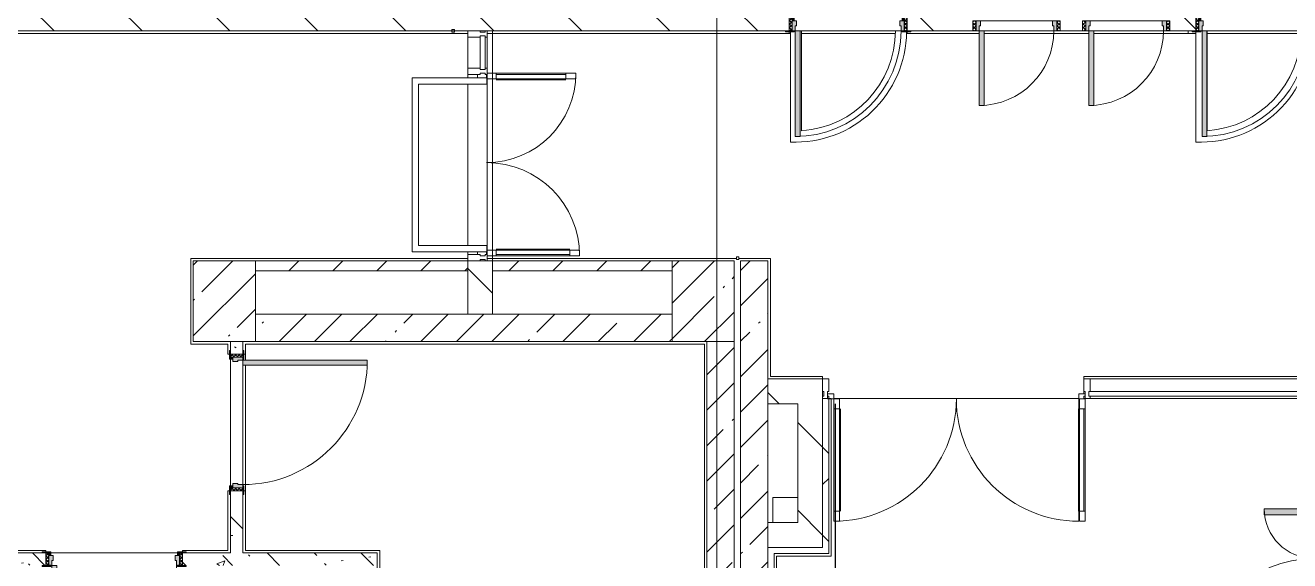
# Model space of a CAD drawing. Header units: millimetres. Extents: x -3708 to 187246, y -8553 to 29000.
# Drawn here: x 139237 to 149401, y 9138 to 13445 of the extents above; entities that cross this region are included whole.
import ezdxf

# ---------------------------------------------------------------- set-up
doc = ezdxf.new("R2010")
doc.units = ezdxf.units.MM
doc.linetypes.add('Осевая', pattern=[3175, 635, -476.25, 1587.5, -476.25])
for name, color, linetype, lineweight in [('A-DETL-2', 7, 'Continuous', 30), ('A-GLAZ-CURT-2', 7, 'Continuous', 5), ('A-GLAZ-CWMG-2', 7, 'Continuous', 5), ('A-WALL', 7, 'Continuous', 9), ('A-WALL-2', 7, 'Continuous', 5), ('I-WALL-3', 7, 'Continuous', 5), ('S-COLS-2', 7, 'Continuous', 5), ('Оси', 7, 'Continuous', 9), ('Оси-2', 7, 'Осевая', 9)]:
    doc.layers.add(name, color=color, linetype=linetype, lineweight=lineweight)
for name, color, linetype, lineweight, true_color in [('A-DETL-GENF-4', 7, 'Continuous', 5, 0xaaaaaa), ('A-DOOR-4', 7, 'Continuous', 5, 0xaaaaaa), ('A-DOOR-5', 7, 'Continuous', 5, 0xe2e2e2), ('A-DOOR-FRAM-3', 7, 'Continuous', 5, 0xe2e2e2), ('A-DOOR-FRAM-4', 7, 'Continuous', 5, 0xaaaaaa), ('A-FLOR-1', 7, 'Continuous', 5, 0xaaaaaa), ('I-WALL-5', 7, 'Continuous', 5, 0x787878)]:
    doc.layers.add(name, color=color, linetype=linetype, lineweight=lineweight, true_color=true_color)
pattern_1 = [(45, (60236.27, 0), (-285.1231, 285.1231), []), (45, (60521.4, 0), (-285.1231, 285.1231), [504.031, -100.806, 16.764, -84.042])]
pattern_2 = [(135, (60236.27, 0), (-353.5534, -353.5534), [])]
pattern_3 = [(135, (60236.3, 0), (-377.1708, -377.1708), [533.4, -88.9, 17.78, -88.9]), (135, (60236.3, 376.94), (-377.1708, -377.1708), []), (50, (60236.27, 0), (637.6445, -55.7866), [66.675, -733.425]), (355, (60236.3, 0), (-123.3494, 668.699), [53.34, -586.74]), (100.451, (60289.4, -4.65), (514.299, 612.908), [56.665, -623.315]), (46.184, (60236.3, 177.8), (948.7764, -147.15), [100.012, -1100.137]), (96.636, (60315.3, 165.5), (830.909, 865.997), [84.998, -934.973]), (351.184, (60236.3, 177.8), (830.918, 865.988), [80.01, -880.11]), (21, (60325.17, 133.35), (530.6506, -357.9283), [66.675, -733.425]), (326, (60325.2, 133.35), (216.308, 644.6585), [53.34, -586.74]), (71.451, (60369.4, 103.5), (746.9596, 286.7243), [56.665, -623.315]), (37.5, (60236.27, 0), (10.81053, 295.9426), [16.764, -562.864, 16.764, -578.866, -588.962]), (37.5, (60236.27, 0), (10.81053, 295.9426), [-1175.258, 16.764, -572.198]), (7.5, (60236.27, 0), (233.8692, 350.6318), [16.764, -322.834, 16.764, -549.529, -224.472]), (7.5, (60236.27, 0), (233.8692, 350.6318), [-905.891, 16.764, -207.708]), (327.5, (60038.03, 0), (474.5678, -20.0513), [16.764, -205.486, 16.764, -676.656, -920.115]), (327.5, (60038.03, 0), (474.5678, -20.0513), [-915.67, 16.764, -903.351]), (317.5, (59949.13, 0), (518.4522, 88.9934), [16.764, -272.161, 16.764, -443.738, -653.415]), (317.5, (59949.13, 0), (518.4522, 88.9934), [-749.427, 16.764, -636.651])]
pattern_4 = [(135, (1751.41, 114.685), (-14.14214, -14.14214), []), (225, (1751.41, 114.685), (14.14214, -14.14214), [])]
pattern_5 = [(45, (-371.384, 114.685), (-14.1421, 14.1421), []), (135, (-371.384, 114.685), (-14.1421, -14.1421), [])]
pattern_6 = [(135, (1826.41, 164.685), (-14.14214, -14.14214), []), (225, (1826.41, 164.685), (14.14214, -14.14214), [])]
pattern_7 = [(45, (-296.384, 164.685), (-14.1421, 14.1421), []), (135, (-296.384, 164.685), (-14.1421, -14.1421), [])]
pattern_8 = [(45, (60236.27, 0), (-353.5534, 353.5534), []), (135, (60236.27, 0), (-353.5534, -353.5534), [])]

# ---------------------------------------------------------------- blocks, each defined once
blk = doc.blocks.new('Системная панель - Стекло - 40мм-22736316-1_7_1_птичка')
at = {"layer": 'A-GLAZ-CURT-2'}
for p, q in [((135, 0), (-135, 0)), ((-135, 0), (-135, -40)), ((135, -40), (135, 0)), ((-135, -40), (135, -40))]:
    blk.add_line(p, q, dxfattribs=at)
blk = doc.blocks.new('Прямоугольный импост - Импост структурный с накладкой - 160мм Темный-32274872-1_7_1_птичка')
at = {"layer": 'A-GLAZ-CWMG-2'}
for p, q in [((82557, 13100), (82557, 13350)), ((82714, 13100), (82714, 13350))]:
    blk.add_line(p, q, dxfattribs=at)
blk = doc.blocks.new('Прямоугольный импост - Импост структурный с накладкой - 160мм Темный-30755840-1_7_1_птичка')
at = {"layer": 'A-GLAZ-CWMG-2'}
for p, q in [((-50, 40), (-50, 140)), ((-50, 140), (0, 140)), ((0, 140), (0, 40)), ((-40, 40), (-50, 40)), ((-50, -17), (-50, 0)), ((-50, 0), (-40, 0)), ((-40, 0), (-40, 40)), ((-10, 40), (-10, 0)), ((0, 40), (-10, 40)), ((-10, 0), (0, 0)), ((0, 0), (0, -17)), ((0, -17), (-50, -17))]:
    blk.add_line(p, q, dxfattribs=at)
blk = doc.blocks.new('Дверь_Витражная_остекление_ - ДВН_CОШ в витраже В-7-32274869-1_7_1_птичка')
at = {"layer": 'A-DETL-GENF-4'}
for p, q in [((-735, 730), (-690, 730)), ((-735, 730), (-735, 17)), ((-690, 730), (-735, 730)), ((-735, 730), (-735, 17)), ((-690, 730), (-690, 14)), ((-690, 14), (-690, 730)), ((735, 760), (690, 760)), ((690, 760), (690, 14)), ((735, 760), (690, 760)), ((690, 760), (690, 14)), ((735, 760), (735, 17)), ((735, 17), (735, 760)), ((-735, 650), (-690, 650)), ((-725, 650), (-725, 90)), ((-681, 650), (-681, 90)), ((681, 680), (681, 90)), ((735, 680), (690, 680)), ((725, 680), (725, 90)), ((-735, 90), (-690, 90)), ((-697, 10), (-725, 10)), ((-725, 10), (-697, 10)), ((-697, 10), (-725, 10)), ((735, 90), (690, 90)), ((702, 10), (725, 10)), ((702, 10), (725, 10)), ((702, 10), (725, 10)), ((-725, -60), (-697, -60)), ((725, -60), (703, -60))]:
    blk.add_line(p, q, dxfattribs=at)
at = {"layer": 'A-DOOR-4'}
for p, q in [((-735, 730), (-735, 17)), ((735, 760), (735, 17))]:
    blk.add_line(p, q, dxfattribs=at)
for centre, radius, start, end in [((-735, 10), 720, 360, 90), ((735, 10), 750, 90, 180)]:
    blk.add_arc(centre, radius, start, end, dxfattribs=at)
blk = doc.blocks.new('Прямоугольный импост - Импост структурный с накладкой - 160мм Темный-30755836-1_7_1_птичка')
at = {"layer": 'A-GLAZ-CWMG-2'}
for p, q in [((-25, 40), (-25, 140)), ((-25, 140), (25, 140)), ((25, 140), (25, 40)), ((-15, 40), (-25, 40)), ((-25, -17), (-25, 0)), ((-25, 0), (-15, 0)), ((-15, 0), (-15, 40)), ((15, 40), (15, 0)), ((25, 40), (15, 40)), ((15, 0), (25, 0)), ((25, 0), (25, -17)), ((25, -17), (-25, -17))]:
    blk.add_line(p, q, dxfattribs=at)
blk = doc.blocks.new('Прямоугольный импост - Импост структурный с накладкой - 160мм Темный-30755843-1_7_1_птичка')
at = {"layer": 'A-GLAZ-CWMG-2'}
for p, q in [((0, 140), (-50, 140)), ((-50, 140), (-50, 40)), ((0, 40), (0, 140)), ((-50, 40), (-40, 40)), ((-40, 0), (-50, 0)), ((-50, 0), (-50, -17)), ((-40, 40), (-40, 0)), ((-10, 0), (-10, 40)), ((-10, 40), (0, 40)), ((0, 0), (-10, 0)), ((0, -17), (0, 0)), ((-50, -17), (0, -17))]:
    blk.add_line(p, q, dxfattribs=at)
blk = doc.blocks.new('110_Дверь_СКБ_1Ст_Внутренняя1 - Д-4 _л_ 1100x2100h_су мгн-33293497-1_7_1_птичка')
at = {"layer": 'A-DOOR-4'}
h = blk.add_hatch(dxfattribs=at)
h.set_pattern_fill('FP_125', color=256, style=0, pattern_type=2)
h.set_pattern_definition(pattern_4)
h.paths.add_polyline_path([(537.5, 50), (537.5, -50), (562.5, -50), (562.5, 50)])
at = {"layer": 'A-DOOR-5'}
h = blk.add_hatch(color=256, dxfattribs=at)
h.paths.add_polyline_path([(512.5, 50), (512.5, 10), (502.5, 10), (502.5, -30), (537.5, -30), (537.5, 50)])
h.paths.add_polyline_path([(-487.5, 50), (-512.5, 50), (-507.1, -30), (-477.5, -30), (-477.5, 10), (-487.5, 10)])
at = {"layer": 'A-DOOR-FRAM-3'}
for points in [[(472.5, 1050), (472.5, 50), (512.5, 50), (512.5, 1050)], [(-537.5, 58), (-567.5, 58), (-567.5, 50), (-497.5, 50), (-497.5, 58), (-517.5, 58)], [(542.5, 58), (522.5, 58), (522.5, 50), (592.5, 50), (592.5, 58), (562.5, 58)], [(-537.5, -50), (-567.5, -50), (-567.5, -58), (-497.5, -58), (-497.5, -50), (-522.3, -50)], [(-497.5, -30), (-512.5, -30), (-512.5, -50), (-497.5, -50)], [(537.5, -30), (522.5, -30), (522.5, -50), (537.5, -50)], [(522.5, -50), (522.5, -58), (592.5, -58), (592.5, -50), (537.5, -50)]]:
    blk.add_hatch(color=256, dxfattribs=at).paths.add_polyline_path(points)
at = {"layer": 'A-DOOR-FRAM-4'}
h = blk.add_hatch(dxfattribs=at)
h.set_pattern_fill('FP_126', color=256, style=0, pattern_type=2)
h.set_pattern_definition(pattern_5)
h.paths.add_polyline_path([(-512.5, 50), (-537.5, 50), (-537.5, -50), (-512.5, -50), (-512.5, -37.1)])
at = {"layer": 'A-DOOR-4'}
for p, q in [((512.5, 1050), (472.5, 1050)), ((472.5, 1050), (472.5, 50)), ((512.5, 50), (512.5, 1050)), ((472.5, 50), (512.5, 50))]:
    blk.add_line(p, q, dxfattribs=at)
blk.add_arc((512.5, 50), 1000, 90, 180, dxfattribs=at)
at = {"layer": 'A-DOOR-FRAM-4'}
for p, q in [((-497.5, 58), (-567.5, 58)), ((-567.5, 58), (-567.5, 50)), ((-567.5, 50), (-497.5, 50)), ((-512.5, 50), (-537.5, 50)), ((-537.5, 50), (-537.5, -50)), ((-487.5, 50), (-512.5, 50)), ((-512.5, 50), (-512.5, -30)), ((-512.5, -50), (-512.5, 50)), ((-497.5, 50), (-512.5, 50)), ((-512.5, 50), (-512.5, 49)), ((-512.5, 49), (-497.5, 49)), ((-497.5, 50), (-497.5, 58)), ((-497.5, 49), (-497.5, 50)), ((-487.5, 10), (-487.5, 50)), ((-477.5, 10), (-487.5, 10)), ((-477.5, -30), (-477.5, 10)), ((512.5, 10), (502.5, 10)), ((502.5, 10), (502.5, -30)), ((512.5, 50), (512.5, 10)), ((537.5, 50), (512.5, 50)), ((592.5, 58), (522.5, 58)), ((522.5, 58), (522.5, 50)), ((537.5, 50), (522.5, 50)), ((522.5, 50), (522.5, 49)), ((522.5, 50), (592.5, 50)), ((522.5, 49), (537.5, 49)), ((537.5, -30), (537.5, 50)), ((562.5, 50), (537.5, 50)), ((537.5, 50), (537.5, -50)), ((537.5, 49), (537.5, 50)), ((562.5, -50), (562.5, 50)), ((592.5, 50), (592.5, 58)), ((-497.5, -50), (-567.5, -50)), ((-567.5, -50), (-567.5, -58)), ((-567.5, -58), (-497.5, -58)), ((-537.5, -50), (-512.5, -50)), ((-512.5, -30), (-477.5, -30)), ((-497.5, -30), (-512.5, -30)), ((-512.5, -30), (-512.5, -50)), ((-512.5, -50), (-497.5, -50)), ((-497.5, -50), (-497.5, -30)), ((-497.5, -58), (-497.5, -50)), ((502.5, -30), (537.5, -30)), ((537.5, -30), (522.5, -30)), ((522.5, -30), (522.5, -50)), ((522.5, -50), (537.5, -50)), ((592.5, -50), (522.5, -50)), ((522.5, -50), (522.5, -58)), ((522.5, -58), (592.5, -58)), ((537.5, -50), (537.5, -30)), ((537.5, -50), (562.5, -50)), ((592.5, -58), (592.5, -50))]:
    blk.add_line(p, q, dxfattribs=at)
blk = doc.blocks.new('110_Дверь_СКБ_1Ст_Внутренняя1 - Д-8 950x2100h_охрана-V96-1_7_1_птичка')
at = {"layer": 'A-DOOR-4'}
h = blk.add_hatch(dxfattribs=at)
h.set_pattern_fill('FP_114', color=256, style=0, pattern_type=2)
h.set_pattern_definition(pattern_6)
h.paths.add_polyline_path([(462, 100), (462, -100), (487, -100), (487, 100)])
at = {"layer": 'A-DOOR-5'}
h = blk.add_hatch(color=256, dxfattribs=at)
h.paths.add_polyline_path([(462, 100), (437, 100), (437, 60), (427, 60), (427, 20), (462, 20)])
h.paths.add_polyline_path([(-413, 100), (-438, 100), (-438, 20), (-403, 20), (-403, 60), (-413, 60)])
at = {"layer": 'A-DOOR-FRAM-3'}
for points in [[(397, 950), (397, 100), (437, 100), (437, 950)], [(-423, 108), (-493, 108), (-493, 100), (-423, 100)], [(517, 108), (447, 108), (447, 100), (517, 100)], [(-438, 20), (-438, -100), (-423, -100), (-423, 20)], [(447, 20), (447, -100), (462, -100), (462, 20)], [(-493, -100), (-493, -108), (-423, -108), (-423, -100), (-463, -100)], [(487, -100), (447, -100), (447, -108), (517, -108), (517, -100), (491, -100)]]:
    blk.add_hatch(color=256, dxfattribs=at).paths.add_polyline_path(points)
at = {"layer": 'A-DOOR-FRAM-4'}
h = blk.add_hatch(dxfattribs=at)
h.set_pattern_fill('FP_115', color=256, style=0, pattern_type=2)
h.set_pattern_definition(pattern_7)
h.paths.add_polyline_path([(-463, 100), (-463, -100), (-438, -100), (-438, 100)])
at = {"layer": 'A-DOOR-4'}
for p, q in [((437, 950), (397, 950)), ((397, 950), (397, 100)), ((437, 100), (437, 950)), ((397, 100), (437, 100))]:
    blk.add_line(p, q, dxfattribs=at)
blk.add_arc((437, 100), 850, 90, 180, dxfattribs=at)
at = {"layer": 'A-DOOR-FRAM-4'}
for p, q in [((-423, 108), (-493, 108)), ((-493, 108), (-493, 100)), ((-423, 100), (-423, 108)), ((517, 108), (447, 108)), ((447, 108), (447, 100)), ((517, 100), (517, 108)), ((-493, 100), (-423, 100)), ((-438, 100), (-463, 100)), ((-463, 100), (-463, -100)), ((-413, 100), (-438, 100)), ((-438, 100), (-438, 20)), ((-438, -100), (-438, 100)), ((-423, 100), (-438, 100)), ((-438, 100), (-438, 99)), ((-438, 99), (-423, 99)), ((-438, 20), (-403, 20)), ((-423, 20), (-438, 20)), ((-438, 20), (-438, -100)), ((-423, 99), (-423, 100)), ((-423, -100), (-423, 20)), ((-413, 60), (-413, 100)), ((-403, 60), (-413, 60)), ((-403, 20), (-403, 60)), ((437, 60), (427, 60)), ((427, 60), (427, 20)), ((427, 20), (462, 20)), ((437, 100), (437, 60)), ((462, 100), (437, 100)), ((462, 100), (447, 100)), ((447, 100), (447, 99)), ((447, 100), (517, 100)), ((447, 99), (462, 99)), ((462, 20), (447, 20)), ((447, 20), (447, -100)), ((462, 20), (462, 100)), ((487, 100), (462, 100)), ((462, 100), (462, -100)), ((462, 99), (462, 100)), ((462, -100), (462, 20)), ((487, -100), (487, 100)), ((-423, -100), (-493, -100)), ((-493, -100), (-493, -108)), ((-463, -100), (-438, -100)), ((-438, -100), (-423, -100)), ((-423, -108), (-423, -100)), ((447, -100), (462, -100)), ((517, -100), (447, -100)), ((447, -100), (447, -108)), ((462, -100), (487, -100)), ((517, -108), (517, -100)), ((-493, -108), (-423, -108)), ((447, -108), (517, -108))]:
    blk.add_line(p, q, dxfattribs=at)
blk = doc.blocks.new('110_Дверь_СКБ_1Ст_Внутренняя1 - Д-8 950x2100h_охрана-31784688-1_7_1_птичка')
at = {"layer": 'A-DOOR-4'}
h = blk.add_hatch(dxfattribs=at)
h.set_pattern_fill('FP_114', color=256, style=0, pattern_type=2)
h.set_pattern_definition(pattern_6)
h.paths.add_polyline_path([(487.5, 100), (462.5, 100), (462.5, -100), (487.5, -100)])
at = {"layer": 'A-DOOR-5'}
h = blk.add_hatch(color=256, dxfattribs=at)
h.paths.add_polyline_path([(-437.5, 100), (-437.5, 20), (-402.5, 20), (-402.5, 60), (-412.5, 60), (-412.5, 100), (-422.5, 100)])
h.paths.add_polyline_path([(462.5, 100), (437.5, 100), (437.5, 60), (427.5, 60), (427.5, 20), (462.5, 20)])
at = {"layer": 'A-DOOR-FRAM-3'}
for points in [[(397.5, 950), (397.5, 100), (437.5, 100), (437.5, 950)], [(-432.5, 108), (-492.5, 108), (-492.5, 100), (-422.5, 100), (-422.5, 108)], [(462.5, 108), (447.5, 108), (447.5, 100), (517.5, 100), (517.5, 108), (467.5, 108)], [(-437.5, 20), (-437.5, -100), (-422.5, -100), (-422.5, 20)], [(447.5, 20), (447.5, -100), (462.5, -100), (462.5, 20)], [(-462.5, -100), (-492.5, -100), (-492.5, -108), (-422.5, -108), (-422.5, -100), (-437.5, -100)], [(487.5, -100), (447.5, -100), (447.5, -108), (517.5, -108), (517.5, -100)]]:
    blk.add_hatch(color=256, dxfattribs=at).paths.add_polyline_path(points)
at = {"layer": 'A-DOOR-FRAM-4'}
h = blk.add_hatch(dxfattribs=at)
h.set_pattern_fill('FP_115', color=256, style=0, pattern_type=2)
h.set_pattern_definition(pattern_7)
h.paths.add_polyline_path([(-458.5, 100), (-462.5, 100), (-462.5, -100), (-437.5, -100), (-437.5, 100)])
at = {"layer": 'A-DOOR-4'}
for p, q in [((437.5, 950), (397.5, 950)), ((397.5, 950), (397.5, 100)), ((437.5, 100), (437.5, 950)), ((397.5, 100), (437.5, 100))]:
    blk.add_line(p, q, dxfattribs=at)
blk.add_arc((437.5, 100), 850, 90, 180, dxfattribs=at)
at = {"layer": 'A-DOOR-FRAM-4'}
for p, q in [((-422.5, 108), (-492.5, 108)), ((-492.5, 108), (-492.5, 100)), ((-422.5, 100), (-422.5, 108)), ((517.5, 108), (447.5, 108)), ((447.5, 108), (447.5, 100)), ((517.5, 100), (517.5, 108)), ((-492.5, 100), (-422.5, 100)), ((-437.5, 100), (-462.5, 100)), ((-462.5, 100), (-462.5, -100)), ((-412.5, 100), (-437.5, 100)), ((-437.5, 100), (-437.5, 20)), ((-437.5, -100), (-437.5, 100)), ((-422.5, 100), (-437.5, 100)), ((-437.5, 100), (-437.5, 99)), ((-437.5, 99), (-422.5, 99)), ((-437.5, 20), (-402.5, 20)), ((-422.5, 20), (-437.5, 20)), ((-437.5, 20), (-437.5, -100)), ((-422.5, 99), (-422.5, 100)), ((-422.5, -100), (-422.5, 20)), ((-412.5, 60), (-412.5, 100)), ((-402.5, 60), (-412.5, 60)), ((-402.5, 20), (-402.5, 60)), ((437.5, 60), (427.5, 60)), ((427.5, 60), (427.5, 20)), ((427.5, 20), (462.5, 20)), ((437.5, 100), (437.5, 60)), ((462.5, 100), (437.5, 100)), ((462.5, 100), (447.5, 100)), ((447.5, 100), (447.5, 99)), ((447.5, 100), (517.5, 100)), ((447.5, 99), (462.5, 99)), ((462.5, 20), (447.5, 20)), ((447.5, 20), (447.5, -100)), ((462.5, 20), (462.5, 100)), ((487.5, 100), (462.5, 100)), ((462.5, 100), (462.5, -100)), ((462.5, 99), (462.5, 100)), ((462.5, -100), (462.5, 20)), ((487.5, -100), (487.5, 100)), ((-422.5, -100), (-492.5, -100)), ((-492.5, -100), (-492.5, -108)), ((-462.5, -100), (-437.5, -100)), ((-437.5, -100), (-422.5, -100)), ((-422.5, -108), (-422.5, -100)), ((447.5, -100), (462.5, -100)), ((517.5, -100), (447.5, -100)), ((447.5, -100), (447.5, -108)), ((462.5, -100), (487.5, -100)), ((517.5, -108), (517.5, -100)), ((-492.5, -108), (-422.5, -108)), ((447.5, -108), (517.5, -108))]:
    blk.add_line(p, q, dxfattribs=at)
blk = doc.blocks.new('110_Дверь_СКБ_2Ст - Д-2а_п_ Из коридора на лестницу-32215424-1_7_1_птичка')
at = {"layer": 'A-DOOR-5'}
for points in [[(-638, 229), (-638, 125), (-588, 125), (-588, 1025), (-638, 1025), (-638, 235)], [(612, 152), (612, 125), (662, 131), (662, 525), (612, 525), (612, 156)], [(698, -125), (712, -125), (712, 45), (698, 45), (698, -50)]]:
    blk.add_hatch(color=256, dxfattribs=at).paths.add_polyline_path(points)
h = blk.add_hatch(color=256, dxfattribs=at)
h.paths.add_polyline_path([(-688, 120), (-688, 45), (-628, 45), (-628, 75), (-638, 75), (-638, 125), (-688, 125)])
h.paths.add_polyline_path([(652, 45), (712, 45), (712, 125), (662, 125), (662, 75), (652, 75), (652, 57)])
at = {"layer": 'A-DOOR-FRAM-3'}
for points in [[(-743, 125), (-672, 125), (-672, 133), (-743, 133)], [(698, 128), (698, 125), (768, 125), (768, 133), (698, 130)], [(-688, -125), (-672, -125), (-672, 45), (-688, 45)], [(-743, -125), (-743, -133), (-672, -133), (-672, -125), (-732, -125)], [(698, -133), (768, -133), (768, -125), (698, -125)]]:
    blk.add_hatch(color=256, dxfattribs=at).paths.add_polyline_path(points)
at = {"layer": 'A-DOOR-4'}
for p, q in [((-638, 1025), (-638, 125)), ((-588, 1025), (-638, 1025)), ((-588, 125), (-588, 1025)), ((662, 525), (612, 525)), ((612, 525), (612, 125)), ((662, 125), (662, 525)), ((-638, 125), (-588, 125)), ((612, 125), (662, 125))]:
    blk.add_line(p, q, dxfattribs=at)
for centre, radius, start, end in [((-638, 125), 900, 0, 90), ((662, 125), 400, 90, 180)]:
    blk.add_arc(centre, radius, start, end, dxfattribs=at)
at = {"layer": 'A-DOOR-FRAM-4'}
for p, q in [((-672, 133), (-743, 133)), ((-743, 133), (-743, 125)), ((-743, 125), (-672, 125)), ((-638, 125), (-688, 125)), ((-688, 125), (-688, 45)), ((-672, 125), (-672, 133)), ((-638, 75), (-638, 125)), ((662, 125), (662, 75)), ((712, 125), (662, 125)), ((768, 133), (698, 133)), ((698, 133), (698, 125)), ((698, 125), (768, 125)), ((712, 45), (712, 125)), ((768, 125), (768, 133)), ((-688, 45), (-628, 45)), ((-672, 45), (-688, 45)), ((-688, 45), (-688, -125)), ((-672, -125), (-672, 45)), ((-628, 75), (-638, 75)), ((-628, 45), (-628, 75)), ((662, 75), (652, 75)), ((652, 75), (652, 45)), ((652, 45), (712, 45)), ((712, 45), (698, 45)), ((698, 45), (698, -125)), ((712, -125), (712, 45)), ((-672, -125), (-743, -125)), ((-743, -125), (-743, -133)), ((-743, -133), (-672, -133)), ((-688, -125), (-672, -125)), ((-672, -133), (-672, -125)), ((698, -125), (712, -125)), ((768, -125), (698, -125)), ((698, -125), (698, -133)), ((698, -133), (768, -133)), ((768, -133), (768, -125))]:
    blk.add_line(p, q, dxfattribs=at)
blk = doc.blocks.new('Дверь_Витражная_остекление_ - ВВ-17 остекление-32475309-1_7_1_птичка')
at = {"layer": 'A-DETL-GENF-4'}
for p, q in [((-940, -20), (-985, -20)), ((-985, -1005), (-985, -20)), ((-940, -20), (-985, -20)), ((-985, -20), (-985, -1005)), ((-985, -100), (-940, -100)), ((-975, -925), (-975, -100)), ((-940, -1005), (-940, -20)), ((-940, -1005), (-940, -20)), ((-931, -925), (-931, -100)), ((981, -925), (981, -100)), ((990, -1005), (990, -20)), ((990, -20), (990, -1005)), ((1035, -100), (990, -100)), ((1025, -925), (1025, -100)), ((1035, -1005), (1035, -20)), ((1035, -1005), (1035, -20)), ((-985, -925), (-940, -925)), ((-985, -1005), (-940, -1005)), ((-985, -1005), (-940, -1005)), ((1035, -925), (990, -925)), ((1035, -1005), (990, -1005)), ((990, -1005), (1035, -1005))]:
    blk.add_line(p, q, dxfattribs=at)
at = {"layer": 'A-DOOR-4'}
for p, q in [((-1035, 20), (-985, 20)), ((-1035, -20), (-1035, 20)), ((-985, 20), (-985, -20)), ((985, 20), (1035, 20)), ((985, -20), (985, 20)), ((1035, 20), (1035, -20)), ((-985, -20), (-1035, -20)), ((-985, -1005), (-985, -20)), ((985, -1005), (985, -20)), ((1035, -20), (985, -20))]:
    blk.add_line(p, q, dxfattribs=at)
for centre, start, end in [((-985, -20), 270, 0), ((985, -20), 180, 270)]:
    blk.add_arc(centre, 985, start, end, dxfattribs=at)
blk = doc.blocks.new('Системная панель - Стекло - 40мм-32474674-1_7_1_птичка')
at = {"layer": 'A-GLAZ-CURT-2'}
h = blk.add_hatch(dxfattribs=at)
h.set_pattern_fill('FP_155', color=256, style=0, pattern_type=2)
h.set_pattern_definition([(45, (-88935, -9960), (-1414.214, 1414.214), [1000, -3000]), (45, (-89935, -10460), (-1414.214, 1414.214), [3000, -1000]), (45, (-87935, -10960), (-1414.214, 1414.214), [1000, -3000])])
h.paths.add_polyline_path([(885, 0), (885, 40), (-885, 40), (-885, 0), (875, 0)])
for p, q in [((885, 40), (-885, 40)), ((-885, 40), (-885, 0)), ((-885, 0), (885, 0)), ((885, 0), (885, 40))]:
    blk.add_line(p, q, dxfattribs=at)
blk = doc.blocks.new('Прямоугольный импост - Импост структурный с накладкой - 160мм Темный-32475581-1_7_1_птичка')
at = {"layer": 'A-GLAZ-CWMG-2'}
for p, q in [((89310, 10600), (87560, 10600)), ((89250, 10443), (87560, 10443))]:
    blk.add_line(p, q, dxfattribs=at)
blk = doc.blocks.new('Прямоугольный импост - Импост структурный с накладкой - 160мм Темный-V132-1_7_1_птичка')
at = {"layer": 'A-GLAZ-CWMG-2'}
for p, q in [((-25, 0), (-25, 17)), ((-25, 17), (25, 17)), ((-15, 0), (-25, 0)), ((-15, -40), (-15, 0)), ((25, 0), (15, 0)), ((15, 0), (15, -40)), ((25, 17), (25, 0)), ((-25, -140), (-25, -40)), ((-25, -40), (-15, -40)), ((15, -40), (25, -40)), ((25, -40), (25, -140)), ((25, -140), (-25, -140))]:
    blk.add_line(p, q, dxfattribs=at)
blk = doc.blocks.new('Прямоугольный импост - Импост структурный с накладкой - 160мм Темный-32348142-1_7_1_птичка')
at = {"layer": 'A-GLAZ-CWMG-2'}
for p, q in [((0, 17), (-50, 17)), ((-50, 17), (-50, 0)), ((-50, 0), (-40, 0)), ((-40, 0), (-40, -40)), ((-10, -40), (-10, 0)), ((-10, 0), (0, 0)), ((0, 0), (0, 17)), ((-40, -40), (-50, -40)), ((-50, -40), (-50, -140)), ((0, -40), (-10, -40)), ((0, -140), (0, -40)), ((-50, -140), (0, -140))]:
    blk.add_line(p, q, dxfattribs=at)
blk = doc.blocks.new('110_Дверь_СКБ_1Ст_Внутренняя1 - Д-4 _п_ 1100x2100h_су мгн 2-33304581-1_7_1_птичка')
at = {"layer": 'A-DOOR-4'}
h = blk.add_hatch(dxfattribs=at)
h.set_pattern_fill('FP_125', color=256, style=0, pattern_type=2)
h.set_pattern_definition(pattern_4)
h.paths.add_polyline_path([(562.5, 50), (537.5, 50), (537.5, -50), (562.5, -50)])
at = {"layer": 'A-DOOR-5'}
h = blk.add_hatch(color=256, dxfattribs=at)
h.paths.add_polyline_path([(512.5, 50), (512.5, 10), (502.5, 10), (502.5, -30), (537.5, -30), (532.1, 50), (522.5, 50)])
h.paths.add_polyline_path([(-512.5, 50), (-512.5, -30), (-477.5, -30), (-477.5, 10), (-487.5, 10), (-487.5, 50), (-497.5, 50)])
at = {"layer": 'A-DOOR-FRAM-3'}
for points in [[(-447.5, 1050), (-487.5, 1050), (-487.5, 50), (-447.5, 50), (-447.5, 361.1)], [(-517.5, 58), (-567.5, 58), (-567.5, 50), (-497.5, 50), (-497.5, 58), (-512.5, 58)], [(530.1, 58), (522.5, 58), (522.5, 50), (592.5, 50), (592.5, 58), (537.5, 58)], [(-537.5, -50), (-567.5, -50), (-567.5, -58), (-497.5, -58), (-497.5, -50), (-519.8, -50)], [(-497.5, -30), (-512.5, -30), (-512.5, -50), (-497.5, -50)], [(522.5, -30), (522.5, -50), (537.5, -50), (537.5, -30)], [(522.5, -50), (522.5, -58), (592.5, -58), (592.5, -50), (537.5, -50)]]:
    blk.add_hatch(color=256, dxfattribs=at).paths.add_polyline_path(points)
at = {"layer": 'A-DOOR-FRAM-4'}
h = blk.add_hatch(dxfattribs=at)
h.set_pattern_fill('FP_126', color=256, style=0, pattern_type=2)
h.set_pattern_definition(pattern_5)
h.paths.add_polyline_path([(-512.5, 50), (-537.5, 50), (-537.5, -50), (-512.5, -50), (-512.5, -41.8)])
at = {"layer": 'A-DOOR-4'}
for p, q in [((-487.5, 1050), (-487.5, 50)), ((-447.5, 1050), (-487.5, 1050)), ((-447.5, 50), (-447.5, 1050)), ((-487.5, 50), (-447.5, 50))]:
    blk.add_line(p, q, dxfattribs=at)
blk.add_arc((-487.5, 50), 1000, 360, 90, dxfattribs=at)
at = {"layer": 'A-DOOR-FRAM-4'}
for p, q in [((-497.5, 58), (-567.5, 58)), ((-567.5, 58), (-567.5, 50)), ((-567.5, 50), (-497.5, 50)), ((-512.5, 50), (-537.5, 50)), ((-537.5, 50), (-537.5, -50)), ((-487.5, 50), (-512.5, 50)), ((-512.5, 50), (-512.5, -30)), ((-512.5, -50), (-512.5, 50)), ((-497.5, 50), (-512.5, 50)), ((-512.5, 50), (-512.5, 49)), ((-512.5, 49), (-497.5, 49)), ((-497.5, 50), (-497.5, 58)), ((-497.5, 49), (-497.5, 50)), ((-487.5, 10), (-487.5, 50)), ((-477.5, 10), (-487.5, 10)), ((-477.5, -30), (-477.5, 10)), ((512.5, 10), (502.5, 10)), ((502.5, 10), (502.5, -30)), ((512.5, 50), (512.5, 10)), ((537.5, 50), (512.5, 50)), ((592.5, 58), (522.5, 58)), ((522.5, 58), (522.5, 50)), ((537.5, 50), (522.5, 50)), ((522.5, 50), (522.5, 49)), ((522.5, 50), (592.5, 50)), ((522.5, 49), (537.5, 49)), ((537.5, -30), (537.5, 50)), ((562.5, 50), (537.5, 50)), ((537.5, 50), (537.5, -50)), ((537.5, 49), (537.5, 50)), ((562.5, -50), (562.5, 50)), ((592.5, 50), (592.5, 58)), ((-497.5, -50), (-567.5, -50)), ((-567.5, -50), (-567.5, -58)), ((-567.5, -58), (-497.5, -58)), ((-537.5, -50), (-512.5, -50)), ((-512.5, -30), (-477.5, -30)), ((-497.5, -30), (-512.5, -30)), ((-512.5, -30), (-512.5, -50)), ((-512.5, -50), (-497.5, -50)), ((-497.5, -50), (-497.5, -30)), ((-497.5, -58), (-497.5, -50)), ((502.5, -30), (537.5, -30)), ((537.5, -30), (522.5, -30)), ((522.5, -30), (522.5, -50)), ((522.5, -50), (537.5, -50)), ((592.5, -50), (522.5, -50)), ((522.5, -50), (522.5, -58)), ((522.5, -58), (592.5, -58)), ((537.5, -50), (537.5, -30)), ((537.5, -50), (562.5, -50)), ((592.5, -58), (592.5, -50))]:
    blk.add_line(p, q, dxfattribs=at)
blk = doc.blocks.new('110_Дверь_СКБ_1Ст - д-18 700x2100h_Технический шкаф ЭОМ и СС-23257539-1_7_1_птичка')
at = {"layer": 'A-DOOR-4'}
h = blk.add_hatch(dxfattribs=at)
h.set_pattern_fill('FP_176', color=256, style=0, pattern_type=2)
h.set_pattern_definition([(135, (1951.41, 164.685), (-14.14214, -14.14214), []), (225, (1951.41, 164.685), (14.14214, -14.14214), [])])
h.paths.add_polyline_path([(337, 100), (337, 20), (362, 20), (362, 100)])
at = {"layer": 'A-DOOR-5'}
h = blk.add_hatch(color=256, dxfattribs=at)
h.paths.add_polyline_path([(-313, 100), (-313, 20), (-278, 20), (-278, 60), (-288, 60), (-288, 100), (-298, 100)])
h.paths.add_polyline_path([(312, 100), (312, 60), (302, 60), (302, 20), (337, 20), (337, 100), (322, 100)])
at = {"layer": 'A-DOOR-FRAM-3'}
blk.add_hatch(color=256, dxfattribs=at).paths.add_polyline_path([(272, 700), (272, 100), (312, 100), (312, 700)])
at = {"layer": 'A-DOOR-FRAM-4'}
h = blk.add_hatch(dxfattribs=at)
h.set_pattern_fill('FP_177', color=256, style=0, pattern_type=2)
h.set_pattern_definition([(45, (-171.384, 164.685), (-14.1421, 14.1421), []), (135, (-171.384, 164.685), (-14.1421, -14.1421), [])])
h.paths.add_polyline_path([(-338, 100), (-338, 20), (-313, 20), (-313, 100)])
at = {"layer": 'A-DOOR-4'}
for p, q in [((312, 700), (272, 700)), ((272, 700), (272, 100)), ((312, 100), (312, 700)), ((272, 100), (312, 100))]:
    blk.add_line(p, q, dxfattribs=at)
blk.add_arc((312, 100), 600, 90, 180, dxfattribs=at)
at = {"layer": 'A-DOOR-FRAM-4'}
for p, q in [((-313, 100), (-338, 100)), ((-338, 100), (-338, 20)), ((-338, 20), (-313, 20)), ((-288, 100), (-313, 100)), ((-313, 100), (-313, 20)), ((-313, 20), (-313, 100)), ((-313, 20), (-278, 20)), ((-288, 60), (-288, 100)), ((-288, 100), (272, 100)), ((-278, 60), (-288, 60)), ((-278, 20), (-278, 60)), ((302, 20), (-278, 20)), ((312, 60), (302, 60)), ((302, 60), (302, 20)), ((302, 20), (337, 20)), ((312, 100), (312, 60)), ((337, 100), (312, 100)), ((337, 20), (337, 100)), ((362, 100), (337, 100)), ((337, 100), (337, 20)), ((337, 20), (362, 20)), ((362, 20), (362, 100))]:
    blk.add_line(p, q, dxfattribs=at)
blk = doc.blocks.new('BSC_Колонна _Прямоугольная - 650х500-V179-1_7_1_птичка')
at = {"layer": 'S-COLS-2'}
h = blk.add_hatch(dxfattribs=at)
h.set_pattern_fill('FP_197', color=256, style=0, pattern_type=2)
h.set_pattern_definition([(135, (11225, -80600), (-285.1231, -285.1231), []), (135, (11225, -80314.88), (-285.1231, -285.1231), [504.031, -100.806, 16.764, -84.042])])
h.paths.add_polyline_path([(325, 170), (325, 250), (-325, 250), (-325, -250), (325, -250), (325, 30)])
for p, q in [((325, 250), (-325, 250)), ((-325, 250), (-325, -250)), ((325, -250), (325, 250)), ((-325, -250), (325, -250))]:
    blk.add_line(p, q, dxfattribs=at)

msp = doc.modelspace()

# ---------------------------------------------------------------- hatches: boundary and pattern name
at = {"layer": 'I-WALL-3'}
h = msp.add_hatch(dxfattribs=at)
h.set_pattern_fill('FP_110', color=256, style=0, pattern_type=2)
h.set_pattern_definition(pattern_2)
h.paths.add_polyline_path([(133876.3, 13400), (144936.3, 13400), (144936.3, 13600), (128886.3, 13600), (128886.3, 13400), (133856.3, 13400)])
h = msp.add_hatch(dxfattribs=at)
h.set_pattern_fill('FP_110', color=256, style=0, pattern_type=2)
h.set_pattern_definition(pattern_2)
h.paths.add_polyline_path([(146356.3, 13400), (146854.7, 13400), (146854.7, 13600), (146326.3, 13600), (146326.3, 13400)])
h.paths.add_polyline_path([(145346.3, 13400), (145376.3, 13400), (145376.3, 13600), (144936.3, 13600), (144936.3, 13400), (145276.3, 13400)])
h.paths.add_polyline_path([(148452, 13400), (148646.3, 13400), (148646.3, 13600), (148436.3, 13600), (148436.3, 13400)])
h.paths.add_polyline_path([(147736.3, 13400), (147736.3, 13600), (147554.7, 13600), (147554.7, 13400), (147686.3, 13400)])
h = msp.add_hatch(dxfattribs=at)
h.set_pattern_fill('FP_109', color=256, style=0, pattern_type=2)
h.set_pattern_definition([(45, (60236.27, 0), (-176.7767, 176.7767), [])])
h.paths.add_polyline_path([(142993.3, 11470), (144436.3, 11470), (144436.3, 11550), (142993.3, 11550)])
h.paths.add_polyline_path([(142086.3, 11470), (142793.3, 11470), (142793.3, 11550), (141086.3, 11550), (141086.3, 11470)])
h = msp.add_hatch(dxfattribs=at)
h.set_pattern_fill('FP_110', color=256, style=0, pattern_type=2)
h.set_pattern_definition(pattern_2)
h.paths.add_polyline_path([(142950.3, 11120), (142993.3, 11120), (142993.3, 11550), (142793.3, 11550), (142793.3, 11120), (142877.3, 11120)])
h = msp.add_hatch(dxfattribs=at)
h.set_pattern_fill('FP_92', color=256, style=0, pattern_type=2)
h.set_pattern_definition(pattern_1)
h.paths.add_polyline_path([(145200.1, 7650), (145206.3, 7650), (145206.3, 11550), (144986.3, 11550), (144986.3, 7650)])
h = msp.add_hatch(dxfattribs=at)
h.set_pattern_fill('FP_92', color=256, style=0, pattern_type=2)
h.set_pattern_definition(pattern_1)
h.paths.add_polyline_path([(142950.3, 10900), (144436.3, 10900), (144436.3, 11120), (141086.3, 11120), (141086.3, 10900), (142877.3, 10900)])
h = msp.add_hatch(dxfattribs=at)
h.set_pattern_fill('FP_92', color=256, style=0, pattern_type=2)
h.set_pattern_definition(pattern_1)
h.paths.add_polyline_path([(144735.5, 4050), (144936.3, 4050), (144936.3, 10900), (144716.3, 10900), (144716.3, 4050)])
h = msp.add_hatch(dxfattribs=at)
h.set_pattern_fill('FP_110', color=256, style=0, pattern_type=2)
h.set_pattern_definition(pattern_2)
h.paths.add_polyline_path([(145217.2, 10400), (145646.3, 10400), (145646.3, 10600), (145206.3, 10600), (145206.3, 10400)])
h = msp.add_hatch(dxfattribs=at)
h.set_pattern_fill('FP_110', color=256, style=0, pattern_type=2)
h.set_pattern_definition(pattern_2)
h.paths.add_polyline_path([(145542.9, 9245), (145646.3, 9245), (145646.3, 10400), (145446.3, 10400), (145446.3, 9245)])
h = msp.add_hatch(dxfattribs=at)
h.set_pattern_fill('FP_111', color=256, style=0, pattern_type=2)
h.set_pattern_definition(pattern_8)
h.paths.add_polyline_path([(145646.3, 9195), (145696.3, 9195), (145696.3, 10443), (145646.3, 10443), (145646.3, 9245)])
h = msp.add_hatch(dxfattribs=at)
h.set_pattern_fill('FP_111', color=256, style=0, pattern_type=2)
h.set_pattern_definition(pattern_8)
h.paths.add_polyline_path([(145238.8, 7520), (145256.3, 7520), (145256.3, 9195), (145206.3, 9195), (145206.3, 7520)])
at = {"layer": 'I-WALL-5'}
h = msp.add_hatch(dxfattribs=at)
h.set_pattern_fill('FP_122', color=256, style=0, pattern_type=2)
h.set_pattern_definition(pattern_3)
h.paths.add_polyline_path([(140986.3, 9200), (140986.3, 9700), (140886.3, 9700), (140886.3, 9200)])
h.paths.add_polyline_path([(140886.3, 10800), (140986.3, 10800), (140986.3, 10900), (140886.3, 10900), (140886.3, 10830)])
h = msp.add_hatch(dxfattribs=at)
h.set_pattern_fill('FP_122', color=256, style=0, pattern_type=2)
h.set_pattern_definition(pattern_3)
h.paths.add_polyline_path([(139124.3, 9100), (139401.3, 9100), (139401.3, 9200), (139094.3, 9200), (139094.3, 9100)])
h.paths.add_polyline_path([(135956.3, 9100), (136216.3, 9100), (136216.3, 9200), (135936.3, 9200), (135936.3, 9100)])
h.paths.add_polyline_path([(137166.3, 9100), (137994.3, 9100), (137994.3, 9200), (137166.3, 9200)])
h.paths.add_polyline_path([(141946.3, 9100), (142066.3, 9100), (142066.3, 9200), (140501.3, 9200), (140501.3, 9100), (141897.6, 9100)])
at = {"layer": 'S-COLS-2'}
h = msp.add_hatch(dxfattribs=at)
h.set_pattern_fill('FP_92', color=256, style=0, pattern_type=2)
h.set_pattern_definition(pattern_1)
h.paths.add_polyline_path([(144436.3, 10900), (144936.3, 10900), (144936.3, 11550), (144436.3, 11550), (144436.3, 11120)])

# ---------------------------------------------------------------- linework, layer by layer
at = {"layer": 'A-DETL-2'}
msp.add_line((145746.3, 10400), (145746.3, 6300), dxfattribs=at)
at = {"layer": 'A-FLOR-1'}
for p, q in [((142793.3, 13380), (137536.1, 13380)), ((145387.3, 13380), (142950.3, 13380)), ((145376.3, 13392), (145376.3, 13380)), ((145387.3, 13392), (145387.3, 12505.8)), ((145477.3, 13400), (145466.3, 13400)), ((145477.3, 12596.6), (145477.3, 13400)), ((145477.3, 13380), (146230, 13380)), ((146276.3, 13400), (146231.3, 13400)), ((146904.7, 13380), (146320.1, 13380)), ((146326.3, 13380), (146326.3, 13392)), ((147786.3, 13380), (146944.7, 13380)), ((148647.3, 13380), (147826.3, 13380)), ((148586.3, 13400), (148586.3, 13380)), ((148647.3, 13392), (148647.3, 12505.8)), ((148737.3, 12596.6), (148737.3, 13400)), ((148737.3, 13380), (149490, 13380)), ((142347.6, 13022.4), (142347.6, 11622.4)), ((142947.6, 13022.4), (142347.6, 13022.4)), ((142947.6, 12972.4), (142947.6, 13022.4)), ((142950.3, 11600), (142950.3, 13050)), ((142397.6, 11672.4), (142397.6, 12972.4)), ((142397.6, 12972.4), (142947.6, 12972.4)), ((142347.6, 11622.4), (142947.6, 11622.4)), ((142947.6, 11672.4), (142397.6, 11672.4)), ((142947.6, 11622.4), (142947.6, 11672.4)), ((140566.3, 10880), (140566.3, 11570)), ((140566.3, 11570), (142793.3, 11570)), ((142950.3, 11570), (144953.3, 11570)), ((144973.3, 11570), (145226.3, 11570)), ((145226.3, 11570), (145226.3, 10620)), ((140866.3, 10880), (140566.3, 10880)), ((140866.3, 10800), (140866.3, 10880)), ((144696.3, 10880), (141006.3, 10880)), ((141006.3, 10880), (141006.3, 10750)), ((144696.3, 4070), (144696.3, 10880)), ((140878.3, 10800), (140866.3, 10800)), ((141006.3, 10800), (140994.3, 10800)), ((141006.3, 10710), (141006.3, 9220)), ((145226.3, 10620), (145646.3, 10620)), ((145646.3, 10620), (145646.3, 10600)), ((147746.3, 10600), (147746.3, 10620)), ((147746.3, 10620), (150271.3, 10620)), ((147746.3, 10480), (147746.3, 10500)), ((147706.3, 10443), (145736.3, 10443)), ((140866.3, 9220), (140866.3, 9700)), ((140866.3, 9700), (140878.3, 9700)), ((140994.3, 9700), (141006.3, 9700)), ((145246.3, 9445), (145246.3, 9645)), ((145246.3, 9645), (145446.3, 9645)), ((139094.3, 9220), (139401.3, 9220)), ((139401.3, 9220), (139401.3, 9208)), ((140501.3, 9208), (140501.3, 9220)), ((140501.3, 9220), (140866.3, 9220)), ((141006.3, 9220), (142086.3, 9220)), ((142086.3, 9220), (142086.3, 3790))]:
    msp.add_line(p, q, dxfattribs=at)
for centre, radius, start, end in [((145426.3, 13400), 895, 267.50529, 359.48672), ((145426.3, 13400), 805, 273.63543, 0), ((148686.3, 13400), 895, 267.50529, 359.48672), ((148686.3, 13400), 805, 273.63543, 0)]:
    msp.add_arc(centre, radius, start, end, dxfattribs=at)
at = {"layer": 'A-WALL'}
for p, q in [((142793.3, 11470), (142793.3, 11550)), ((142993.3, 11550), (142993.3, 11470)), ((142793.3, 11120), (142993.3, 11120)), ((145206.3, 10600), (145206.3, 10400)), ((145646.3, 10400), (145646.3, 10443)), ((145696.3, 9195), (145696.3, 10443)), ((145206.3, 9445), (145206.3, 9245)), ((145256.3, 9195), (145696.3, 9195)), ((145256.3, 7520), (145256.3, 9195))]:
    msp.add_line(p, q, dxfattribs=at)
at = {"layer": 'A-WALL-2'}
for p, q in [((142686.3, 13410), (142666.3, 13410)), ((142666.3, 13410), (142666.3, 13390)), ((142666.3, 13390), (142686.3, 13390)), ((142686.3, 13390), (142686.3, 13410)), ((144973.3, 11581), (144953.3, 11581)), ((144953.3, 11581), (144953.3, 11561)), ((144953.3, 11561), (144973.3, 11561)), ((144973.3, 11561), (144973.3, 11581))]:
    msp.add_line(p, q, dxfattribs=at)
at = {"layer": 'I-WALL-3'}
for p, q in [((137516.1, 13400), (145346.3, 13400)), ((142993.3, 13400), (142993.3, 11550)), ((146231.3, 13400), (145477.3, 13400)), ((146356.3, 13400), (146854.7, 13400)), ((147554.7, 13400), (147736.3, 13400)), ((148436.3, 13400), (148616.3, 13400)), ((149491.3, 13400), (148737.3, 13400)), ((142793.3, 13022.4), (142793.3, 13050)), ((142793.3, 11672.4), (142793.3, 12972.4)), ((142793.3, 11600), (142793.3, 11622.4)), ((142793.3, 11550), (141086.3, 11550)), ((142993.3, 11550), (142793.3, 11550)), ((144436.3, 11550), (142993.3, 11550)), ((144436.3, 11470), (144436.3, 11550)), ((144986.3, 11550), (144986.3, 7650)), ((145206.3, 11550), (144986.3, 11550)), ((145206.3, 10600), (145206.3, 11550)), ((141086.3, 11470), (142793.3, 11470)), ((142793.3, 11470), (142793.3, 11120)), ((142993.3, 11120), (142993.3, 11470)), ((142993.3, 11470), (144436.3, 11470)), ((142793.3, 11120), (141086.3, 11120)), ((144436.3, 11120), (142993.3, 11120)), ((144436.3, 10900), (144436.3, 11120)), ((140886.3, 10900), (140886.3, 10830)), ((140986.3, 10830), (140986.3, 10900)), ((141086.3, 10900), (144436.3, 10900)), ((144716.3, 10900), (144716.3, 4050)), ((144936.3, 10900), (144716.3, 10900)), ((144936.3, 4050), (144936.3, 10900)), ((140886.3, 9740), (140886.3, 10760)), ((140986.3, 10710), (140986.3, 9750)), ((145646.3, 10600), (145206.3, 10600)), ((145646.3, 10443), (145646.3, 10600)), ((145206.3, 9445), (145206.3, 10400)), ((145206.3, 10400), (145446.3, 10400)), ((145446.3, 10400), (145446.3, 9445)), ((145716.3, 10443), (145646.3, 10443)), ((145646.3, 9245), (145646.3, 10400)), ((145716.3, 9175), (145716.3, 10443)), ((140886.3, 9669.3), (140886.3, 9200)), ((140986.3, 9200), (140986.3, 9669.3)), ((145446.3, 9445), (145206.3, 9445)), ((139371.3, 9200), (139124.3, 9200)), ((139441.3, 9200), (140461.3, 9200)), ((140886.3, 9200), (140531.3, 9200)), ((142066.3, 9200), (140986.3, 9200)), ((142066.3, 3750), (142066.3, 9200)), ((145206.3, 9245), (145646.3, 9245)), ((145206.3, 9245), (145206.3, 7520)), ((145276.3, 9175), (145716.3, 9175)), ((145276.3, 7520), (145276.3, 9175))]:
    msp.add_line(p, q, dxfattribs=at)
at = {"layer": 'S-COLS-2'}
for p, q in [((144936.3, 11550), (144436.3, 11550)), ((144436.3, 11550), (144436.3, 10900)), ((144936.3, 10900), (144936.3, 11550)), ((144436.3, 10900), (144936.3, 10900))]:
    msp.add_line(p, q, dxfattribs=at)
at = {"layer": 'Оси'}
for p, q in [((144796.3, 10029.8), (144796.3, 21915.1)), ((144796.3, -1906.3), (144796.3, 9979))]:
    msp.add_line(p, q, dxfattribs=at)
at = {"layer": 'Оси-2'}
msp.add_line((144796.3, 9979), (144796.3, 10029.8), dxfattribs=at)

# ---------------------------------------------------------------- block references
at = {"layer": 'A-DOOR-4'}
for name, p, rotation in [('110_Дверь_СКБ_1Ст_Внутренняя1 - Д-8 950x2100h_охрана-V96-1_7_1_птичка', (145863.8, 13500), 180), ('110_Дверь_СКБ_1Ст_Внутренняя1 - Д-8 950x2100h_охрана-31784688-1_7_1_птичка', (149133.8, 13500), 180), ('110_Дверь_СКБ_1Ст - д-18 700x2100h_Технический шкаф ЭОМ и СС-23257539-1_7_1_птичка', (147217.2, 13500), 180), ('110_Дверь_СКБ_1Ст - д-18 700x2100h_Технический шкаф ЭОМ и СС-23257539-1_7_1_птичка', (148098.8, 13500), 180), ('Дверь_Витражная_остекление_ - ДВН_CОШ в витраже В-7-32274869-1_7_1_птичка', (142933.3, 12325), 269.9999999999999), ('110_Дверь_СКБ_1Ст_Внутренняя1 - Д-4 _п_ 1100x2100h_су мгн 2-33304581-1_7_1_птичка', (140936.3, 10262.5), 269.9999999999998), ('110_Дверь_СКБ_2Ст - Д-2а_п_ Из коридора на лестницу-32215424-1_7_1_птичка', (149721.3, 8893.6), 90), ('110_Дверь_СКБ_1Ст_Внутренняя1 - Д-4 _л_ 1100x2100h_су мгн-33293497-1_7_1_птичка', (139963.8, 9150), 180)]:
    msp.add_blockref(name, p, dxfattribs=dict(at, rotation=rotation))
msp.add_blockref('Дверь_Витражная_остекление_ - ВВ-17 остекление-32475309-1_7_1_птичка', (146721.3, 10460), dxfattribs=at)
at = {"layer": 'A-GLAZ-CURT-2', "rotation": 269.9999999999999}
msp.add_blockref('Системная панель - Стекло - 40мм-22736316-1_7_1_птичка', (142933.3, 13225), dxfattribs=at)
at = {"layer": 'A-GLAZ-CURT-2'}
msp.add_blockref('Системная панель - Стекло - 40мм-32474674-1_7_1_птичка', (148671.3, 10460), dxfattribs=at)
at = {"layer": 'A-GLAZ-CWMG-2'}
for name, p, rotation in [('Прямоугольный импост - Импост структурный с накладкой - 160мм Темный-30755843-1_7_1_птичка', (142933.3, 13400), 89.99999999999993), ('Прямоугольный импост - Импост структурный с накладкой - 160мм Темный-32348142-1_7_1_птичка', (145646.3, 10460), 180)]:
    msp.add_blockref(name, p, dxfattribs=dict(at, rotation=rotation))
for name in ['Прямоугольный импост - Импост структурный с накладкой - 160мм Темный-32274872-1_7_1_птичка', 'Прямоугольный импост - Импост структурный с накладкой - 160мм Темный-32475581-1_7_1_птичка']:
    msp.add_blockref(name, (60236.3, 0), dxfattribs=at)
at = {"layer": 'A-GLAZ-CWMG-2', "extrusion": (0, 0, -1)}
for name, p, rotation in [('Прямоугольный импост - Импост структурный с накладкой - 160мм Темный-30755836-1_7_1_птичка', (-142933.3, 13075), 270.0000000000001), ('Прямоугольный импост - Импост структурный с накладкой - 160мм Темный-30755840-1_7_1_птичка', (-142933.3, 11550), 270.0000000000001), ('Прямоугольный импост - Импост структурный с накладкой - 160мм Темный-V132-1_7_1_птичка', (-147771.3, 10460), 180)]:
    msp.add_blockref(name, p, dxfattribs=dict(at, rotation=rotation))
at = {"layer": 'S-COLS-2', "rotation": 270.0000000000007}
msp.add_blockref('BSC_Колонна _Прямоугольная - 650х500-V179-1_7_1_птичка', (140836.3, 11225), dxfattribs=at)

doc.saveas('drawing.dxf')
